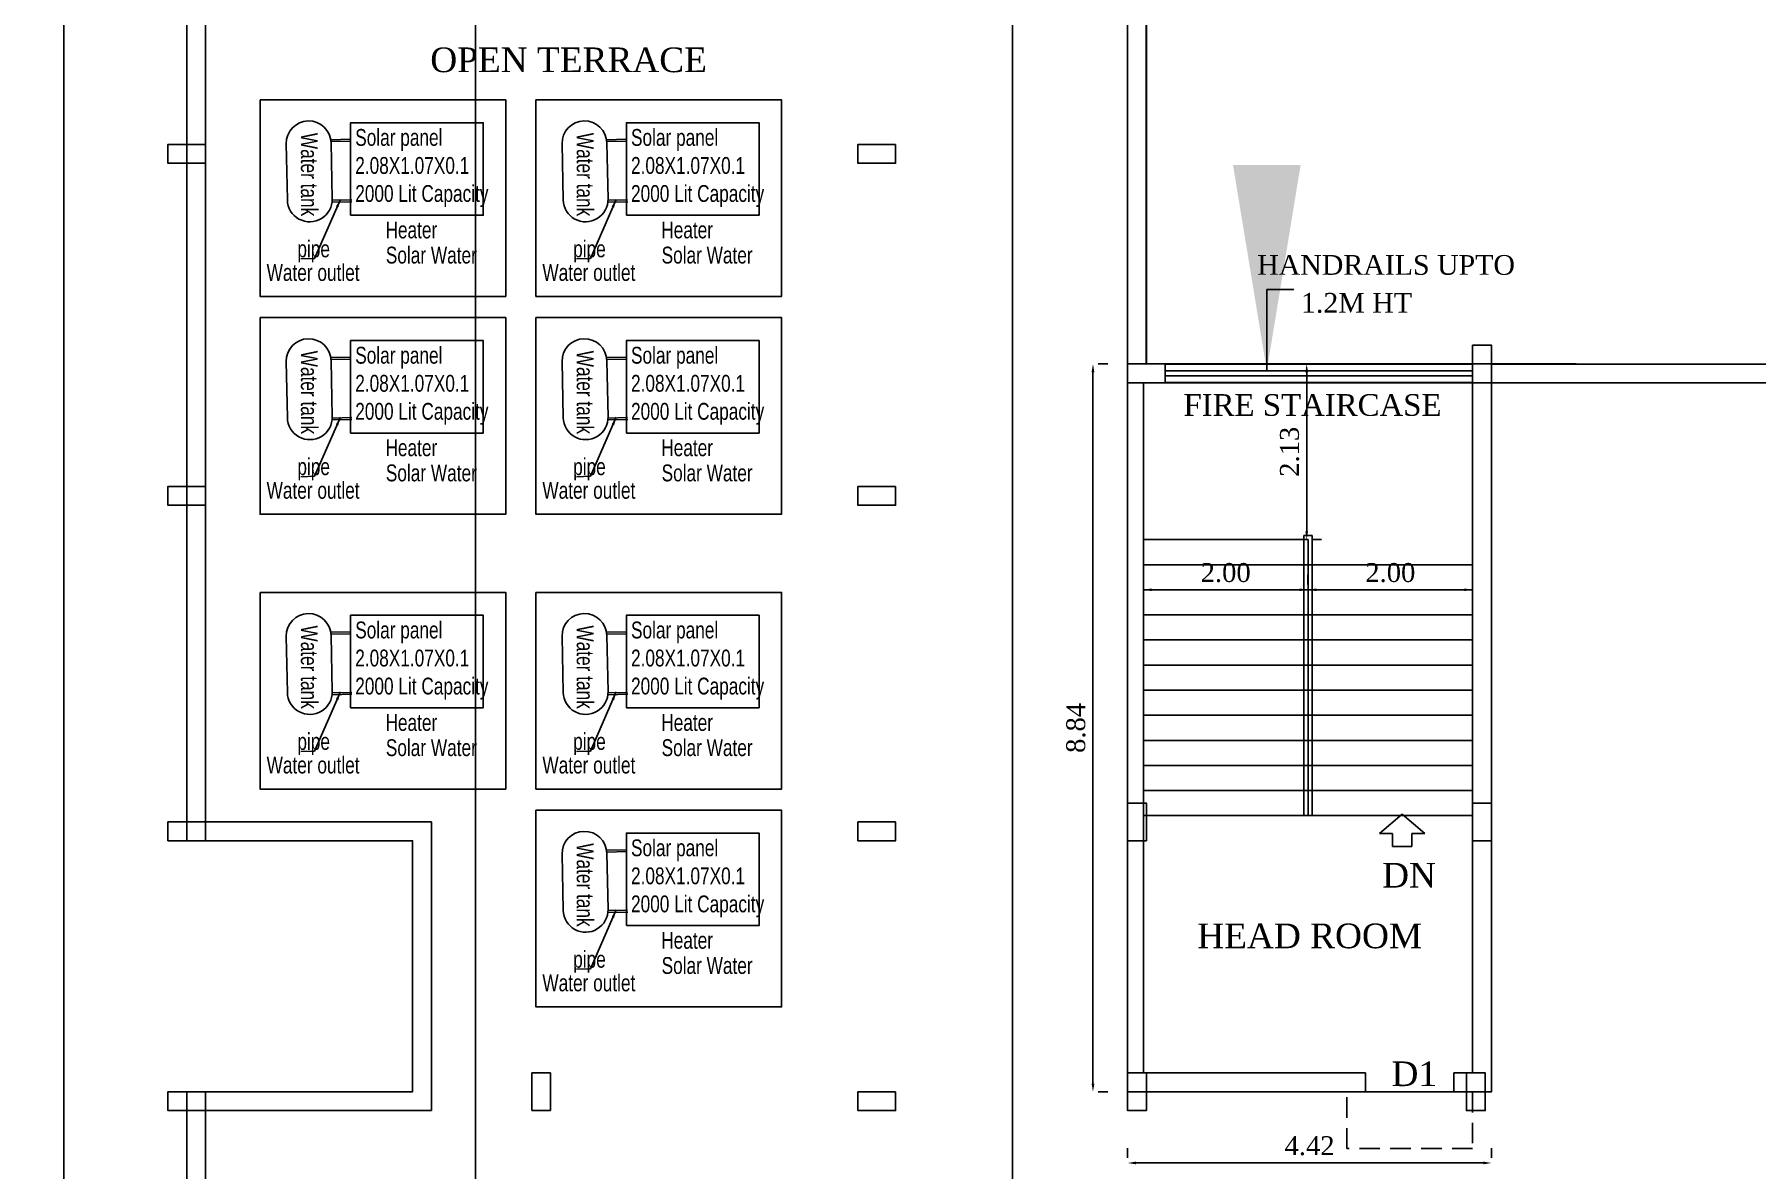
# Model space of a CAD drawing. Header units: metres. Extents: x 3616 to 3987, y 1122 to 1251.
# Drawn here: x 3946.19 to 3967.11, y 1163.67 to 1177.46 of the extents above; entities that cross this region are included whole.
import ezdxf

# ---------------------------------------------------------------- set-up
doc = ezdxf.new("R2010")
doc.units = ezdxf.units.M
doc.linetypes.add('DASHED2', pattern=[0.375, 0.25, -0.125])
for name, color, linetype in [('BLK_1_FLR_3_ROOF_AREA', 54, 'Continuous'), ('BLK_1_STAIR_HEADROOM', 55, 'Continuous'), ('SOLAR_PANEL', 3, 'Continuous')]:
    doc.layers.add(name, color=color, linetype=linetype)
for name, color, linetype, lineweight in [('Outer', 7, 'Continuous', 30), ('text', 7, 'Continuous', 5), ('wall 1', 23, 'Continuous', 18)]:
    doc.layers.add(name, color=color, linetype=linetype, lineweight=lineweight)
doc.styles.add('ANAND', font='times.ttf')
doc.styles.add('FOOTING', font='swisscl.ttf')
doc.styles.get("Standard").update_dxf_attribs({"font": 'arial.ttf'})
doc.dimstyles.new('ISO-25', dxfattribs={"dimtxt": 2.5, "dimasz": 2.5, "dimexe": 1.25, "dimexo": 0.625, "dimtad": 1, "dimtxsty": 'Standard', "dimcen": 2.5, "dimadec": 0, "dimazin": 0, "dimtfac": 1, "dimtmove": 0, "dimatfit": 3, "dimfxl": 0, "dimarcsym": 0})
doc.dimstyles.new('V1', dxfattribs={"dimtxt": 0.23, "dimasz": 0.1, "dimexe": 0.18, "dimexo": 0.0625, "dimgap": 0.09, "dimtad": 1, "dimzin": 0, "dimdsep": 46, "dimtxsty": 'ANAND', "dimcen": 0.09, "dimadec": 0, "dimazin": 0, "dimtfac": 1, "dimtix": 1, "dimtofl": 0, "dimtmove": 2, "dimatfit": 0, "dimfxl": 0, "dimtolj": 1, "dimtzin": 0, "dimarcsym": 0})

# ---------------------------------------------------------------- blocks, each defined once
blk = doc.blocks.new('*D301')
at = {"color": 0, "lineweight": -2}
for p, q in [((3946.417, 1203.404), (3946.728, 1203.404)), ((3946.548, 1156.945), (3946.548, 1203.304)), ((3946.417, 1156.845), (3946.728, 1156.845))]:
    blk.add_line(p, q, dxfattribs=at)
at = {"color": 0}
for points in [[(3946.531, 1203.304), (3946.564, 1203.304), (3946.548, 1203.404)], [(3946.531, 1156.945), (3946.564, 1156.945), (3946.548, 1156.845)]]:
    blk.add_solid(points, dxfattribs=at)
at = {"layer": 'Defpoints', "color": 0}
for p in [(3946.355, 1203.404), (3946.548, 1203.404), (3946.355, 1156.845)]:
    blk.add_point(p, dxfattribs=at)
at = {"color": 0, "insert": (3946.34, 1180.124), "char_height": 0.23, "attachment_point": 5, "rotation": 90, "style": 'ANAND'}
blk.add_mtext('\\A1;46.56', dxfattribs=at)
blk = doc.blocks.new('*D416')
at = {"color": 0, "lineweight": -2}
for p, q in [((3959.111, 1173.458), (3959.229, 1173.458)), ((3959.049, 1173.358), (3959.049, 1164.716)), ((3959.111, 1164.616), (3959.229, 1164.616))]:
    blk.add_line(p, q, dxfattribs=at)
at = {"color": 0}
for points in [[(3959.032, 1173.358), (3959.066, 1173.358), (3959.049, 1173.458)], [(3959.032, 1164.716), (3959.066, 1164.716), (3959.049, 1164.616)]]:
    blk.add_solid(points, dxfattribs=at)
at = {"layer": 'Defpoints', "color": 0}
for p in [(3959.049, 1173.458), (3959.049, 1164.616), (3959.049, 1164.616)]:
    blk.add_point(p, dxfattribs=at)
at = {"color": 0, "insert": (3958.842, 1169.037), "char_height": 0.23, "attachment_point": 5, "rotation": 90, "style": 'ANAND'}
blk.add_mtext('\\A1;8.84', dxfattribs=at)
blk = doc.blocks.new('*D417')
at = {"color": 0, "lineweight": -2}
for p, q in [((3959.47, 1163.815), (3959.47, 1163.932)), ((3963.89, 1163.815), (3963.89, 1163.932)), ((3959.57, 1163.752), (3963.79, 1163.752))]:
    blk.add_line(p, q, dxfattribs=at)
at = {"color": 0}
for points in [[(3959.57, 1163.769), (3959.57, 1163.736), (3959.47, 1163.752)], [(3963.79, 1163.769), (3963.79, 1163.736), (3963.89, 1163.752)]]:
    blk.add_solid(points, dxfattribs=at)
at = {"layer": 'Defpoints', "color": 0}
for p in [(3959.47, 1163.752), (3963.89, 1163.752), (3963.89, 1163.752)]:
    blk.add_point(p, dxfattribs=at)
at = {"color": 0, "insert": (3961.68, 1163.96), "char_height": 0.23, "attachment_point": 5, "style": 'ANAND'}
blk.add_mtext('\\A1;4.42', dxfattribs=at)
blk = doc.blocks.new('ARROW')
for p, q in [((-10.5, 6), (0, 15)), ((0, 15), (10.5, 6)), ((-4.5, 6), (-10.5, 6)), ((-4.5, 0), (-4.5, 6)), ((-4.5, 0), (4.5, 0)), ((4.5, 6), (10.5, 6)), ((4.5, 6), (4.5, 0)), ((4.5, 0), (4.5, 6))]:
    blk.add_line(p, q)
blk = doc.blocks.new('*D418')
at = {"layer": 'Defpoints', "color": 0}
for p in [(3959.661, 1170.715), (3959.661, 1170.715), (3961.661, 1170.715)]:
    blk.add_point(p, dxfattribs=at)
at = {"layer": 'wall 1', "color": 0, "lineweight": -2}
for p, q in [((3959.661, 1170.777), (3959.661, 1170.895)), ((3961.661, 1170.777), (3961.661, 1170.895)), ((3961.561, 1170.715), (3959.761, 1170.715))]:
    blk.add_line(p, q, dxfattribs=at)
at = {"layer": 'wall 1', "color": 0}
for points in [[(3959.761, 1170.731), (3959.761, 1170.698), (3959.661, 1170.715)], [(3961.561, 1170.731), (3961.561, 1170.698), (3961.661, 1170.715)]]:
    blk.add_solid(points, dxfattribs=at)
at = {"layer": 'wall 1', "color": 0, "lineweight": -2, "insert": (3960.661, 1170.922), "char_height": 0.23, "attachment_point": 5, "style": 'ANAND'}
blk.add_mtext('\\A1;2.00', dxfattribs=at)
blk = doc.blocks.new('*D419')
at = {"layer": 'Defpoints', "color": 0}
for p in [(3961.661, 1170.715), (3963.661, 1170.715), (3963.661, 1170.715)]:
    blk.add_point(p, dxfattribs=at)
at = {"layer": 'wall 1', "color": 0, "lineweight": -2}
for p, q in [((3961.661, 1170.777), (3961.661, 1170.895)), ((3963.661, 1170.777), (3963.661, 1170.895)), ((3961.761, 1170.715), (3963.561, 1170.715))]:
    blk.add_line(p, q, dxfattribs=at)
at = {"layer": 'wall 1', "color": 0}
for points in [[(3961.761, 1170.731), (3961.761, 1170.698), (3961.661, 1170.715)], [(3963.561, 1170.731), (3963.561, 1170.698), (3963.661, 1170.715)]]:
    blk.add_solid(points, dxfattribs=at)
at = {"layer": 'wall 1', "color": 0, "lineweight": -2, "insert": (3962.661, 1170.922), "char_height": 0.23, "attachment_point": 5, "style": 'ANAND'}
blk.add_mtext('\\A1;2.00', dxfattribs=at)
blk = doc.blocks.new('*D415')
at = {"layer": 'Defpoints', "color": 0}
for p in [(3961.493, 1173.458), (3961.645, 1173.458), (3961.645, 1171.324)]:
    blk.add_point(p, dxfattribs=at)
at = {"layer": 'wall 1', "color": 0, "lineweight": -2}
for p, q in [((3961.555, 1173.458), (3961.825, 1173.458)), ((3961.645, 1171.424), (3961.645, 1173.358)), ((3961.707, 1171.324), (3961.825, 1171.324))]:
    blk.add_line(p, q, dxfattribs=at)
at = {"layer": 'wall 1', "color": 0}
for points in [[(3961.629, 1173.358), (3961.662, 1173.358), (3961.645, 1173.458)], [(3961.629, 1171.424), (3961.662, 1171.424), (3961.645, 1171.324)]]:
    blk.add_solid(points, dxfattribs=at)
at = {"layer": 'wall 1', "color": 0, "lineweight": -2, "insert": (3961.438, 1172.391), "char_height": 0.23, "attachment_point": 5, "rotation": 90, "style": 'ANAND'}
blk.add_mtext('\\A1;2.13', dxfattribs=at)

msp = doc.modelspace()

# ---------------------------------------------------------------- linework, layer by layer
at = {"lineweight": -2}
for p, q in [((3948.04018, 1184.12493, -0.0324), (3948.04018, 1175.89533, -0.0324)), ((3948.26878, 1181.57223, -0.0324), (3948.26878, 1176.12393, -0.0324)), ((3959.47018, 1179.89583, -0.0324), (3959.47018, 1173.45727, -0.0324)), ((3959.69878, 1179.89583, -0.0324), (3959.69878, 1173.45727, -0.0324)), ((3948.04018, 1175.89533, -0.0324), (3948.04018, 1171.97103, -0.0324)), ((3948.26878, 1175.89533, -0.0324), (3948.26878, 1167.89433, -0.0324)), ((3963.66118, 1173.68659, -0.0324), (3963.88978, 1173.68659, -0.0324)), ((3963.66118, 1173.22939, -0.0324), (3963.66118, 1173.68659, -0.0324)), ((3963.88978, 1173.68659, -0.0324), (3963.88978, 1173.22939, -0.0324)), ((3959.47018, 1173.45799, -0.0324), (3963.66118, 1173.45799, -0.0324)), ((3959.47018, 1173.22939, -0.0324), (3959.47018, 1173.45799, -0.0324)), ((3959.47018, 1173.45799, -0.0324), (3959.77498, 1173.45799, -0.0324)), ((3967.92838, 1173.45727, -0.0324), (3963.88978, 1173.45727, -0.0324)), ((3959.47018, 1173.22939, -0.0324), (3963.88978, 1173.22939, -0.0324)), ((3959.77498, 1173.22939, -0.0324), (3959.47018, 1173.22939, -0.0324)), ((3963.88978, 1173.22939, -0.0324), (3963.66118, 1173.22939, -0.0324)), ((3963.88978, 1173.22867, -0.0324), (3967.92838, 1173.22867, -0.0324)), ((3948.04018, 1171.74243, -0.0324), (3948.04018, 1167.89433, -0.0324)), ((3951.01124, 1167.89433, -0.0324), (3948.26878, 1167.89433, -0.0324)), ((3951.01124, 1167.89433, -0.0324), (3951.01124, 1164.38913, -0.0324)), ((3950.78264, 1167.66573, -0.0324), (3948.26878, 1167.66573, -0.0324)), ((3950.78264, 1167.66573, -0.0324), (3950.78264, 1164.61773, -0.0324)), ((3952.23044, 1164.84633, -0.0324), (3952.45904, 1164.84633, -0.0324)), ((3952.23044, 1164.38913, -0.0324), (3952.23044, 1164.84633, -0.0324)), ((3952.45904, 1164.84633, -0.0324), (3952.45904, 1164.38913, -0.0324)), ((3948.26878, 1164.61773, -0.0324), (3948.26878, 1156.84533, -0.0324)), ((3950.78264, 1164.61773, -0.0324), (3948.26878, 1164.61773, -0.0324)), ((3956.19358, 1164.61773, -0.0324), (3956.42218, 1164.61773, -0.0324)), ((3948.04018, 1164.38913, -0.0324), (3948.04018, 1156.84533, -0.0324)), ((3951.01124, 1164.38913, -0.0324), (3948.26878, 1164.38913, -0.0324)), ((3952.45904, 1164.38913, -0.0324), (3952.23044, 1164.38913, -0.0324)), ((3956.19358, 1164.38913, -0.0324), (3956.42218, 1164.38913, -0.0324))]:
    msp.add_line(p, q, dxfattribs=at)
at = {"lineweight": 25}
for p, q in [((3950.03039, 1176.18655, -0.0324), (3949.78939, 1176.18153, -0.0324)), ((3953.38068, 1176.18655, -0.0324), (3953.13968, 1176.18153, -0.0324)), ((3949.24819, 1176.13202, -0.0324), (3949.26236, 1175.45115, -0.0324)), ((3950.03086, 1176.16385, -0.0324), (3949.79211, 1176.15888, -0.0324)), ((3949.79288, 1176.14335, -0.0324), (3949.80705, 1175.46249, -0.0324)), ((3952.59849, 1176.13202, -0.0324), (3952.61265, 1175.45115, -0.0324)), ((3953.38116, 1176.16385, -0.0324), (3953.14241, 1176.15888, -0.0324)), ((3953.14318, 1176.14335, -0.0324), (3953.15734, 1175.46249, -0.0324)), ((3950.04615, 1175.42921, -0.0324), (3949.80515, 1175.42419, -0.0324)), ((3950.04567, 1175.4519, -0.0324), (3949.80693, 1175.44693, -0.0324)), ((3953.39644, 1175.42921, -0.0324), (3953.15544, 1175.42419, -0.0324)), ((3953.39597, 1175.4519, -0.0324), (3953.15722, 1175.44693, -0.0324)), ((3949.24819, 1173.48603, -0.0324), (3949.26236, 1172.80517, -0.0324)), ((3950.03039, 1173.54057, -0.0324), (3949.78939, 1173.53555, -0.0324)), ((3950.03086, 1173.51787, -0.0324), (3949.79211, 1173.5129, -0.0324)), ((3949.79288, 1173.49737, -0.0324), (3949.80705, 1172.81651, -0.0324)), ((3952.59849, 1173.48603, -0.0324), (3952.61265, 1172.80517, -0.0324)), ((3953.38068, 1173.54057, -0.0324), (3953.13968, 1173.53555, -0.0324)), ((3953.38116, 1173.51787, -0.0324), (3953.14241, 1173.5129, -0.0324)), ((3953.14318, 1173.49737, -0.0324), (3953.15734, 1172.81651, -0.0324)), ((3950.04615, 1172.78322, -0.0324), (3949.80515, 1172.77821, -0.0324)), ((3950.04567, 1172.80592, -0.0324), (3949.80693, 1172.80095, -0.0324)), ((3953.39644, 1172.78322, -0.0324), (3953.15544, 1172.77821, -0.0324)), ((3953.39597, 1172.80592, -0.0324), (3953.15722, 1172.80095, -0.0324)), ((3949.24819, 1170.14859, -0.0324), (3949.26236, 1169.46773, -0.0324)), ((3950.03039, 1170.20312, -0.0324), (3949.78939, 1170.19811, -0.0324)), ((3950.03086, 1170.18042, -0.0324), (3949.79211, 1170.17546, -0.0324)), ((3949.79288, 1170.15992, -0.0324), (3949.80705, 1169.47906, -0.0324)), ((3952.59849, 1170.14859, -0.0324), (3952.61265, 1169.46773, -0.0324)), ((3953.38068, 1170.20312, -0.0324), (3953.13968, 1170.19811, -0.0324)), ((3953.38116, 1170.18042, -0.0324), (3953.14241, 1170.17546, -0.0324)), ((3953.14318, 1170.15992, -0.0324), (3953.15734, 1169.47906, -0.0324)), ((3950.04615, 1169.44578, -0.0324), (3949.80515, 1169.44076, -0.0324)), ((3950.04567, 1169.46847, -0.0324), (3949.80693, 1169.46351, -0.0324)), ((3953.39644, 1169.44578, -0.0324), (3953.15544, 1169.44076, -0.0324)), ((3953.39597, 1169.46847, -0.0324), (3953.15722, 1169.46351, -0.0324)), ((3952.59849, 1167.50261, -0.0324), (3952.61265, 1166.82175, -0.0324)), ((3953.38068, 1167.55714, -0.0324), (3953.13968, 1167.55212, -0.0324)), ((3953.38116, 1167.53444, -0.0324), (3953.14241, 1167.52948, -0.0324)), ((3953.14318, 1167.51394, -0.0324), (3953.15734, 1166.83308, -0.0324)), ((3953.39644, 1166.7998, -0.0324), (3953.15544, 1166.79478, -0.0324)), ((3953.39597, 1166.82249, -0.0324), (3953.15722, 1166.81753, -0.0324))]:
    msp.add_line(p, q, dxfattribs=at)
at = {"color": 5}
for p, q in [((3959.92738, 1173.37642, -0.0324), (3963.66118, 1173.37642, -0.0324)), ((3959.92738, 1173.31336, -0.0324), (3963.66118, 1173.31336, -0.0324))]:
    msp.add_line(p, q, dxfattribs=at)
at = {"lineweight": -2, "ltscale": 5}
msp.add_line((3959.66118, 1173.23261, -0.0324), (3959.66118, 1164.84705, -0.0324), dxfattribs=at)
at = {"color": 7, "lineweight": -2}
for p, q in [((3959.69878, 1167.66679, -0.0324), (3959.47018, 1167.66679, -0.0324)), ((3963.88978, 1167.66679, -0.0324), (3963.66118, 1167.66679, -0.0324))]:
    msp.add_line(p, q, dxfattribs=at)
at = {"linetype": 'DASHED2'}
msp.add_line((3963.66048, 1163.92616, -0.0324), (3962.13118, 1163.92616, -0.0324), dxfattribs=at)
at = {"color": 1, "linetype": 'DASHED2'}
msp.add_line((3963.66048, 1163.92616, -0.0324), (3962.13118, 1163.92616, -0.0324), dxfattribs=at)
at = {"elevation": -0.0324}
for points in [[(3948.93131, 1176.66629), (3951.91586, 1176.66629), (3951.91586, 1174.27792), (3948.93131, 1174.27792)], [(3948.93131, 1176.66629), (3951.91586, 1176.66629), (3951.91586, 1174.27792), (3948.93131, 1174.27792)], [(3952.28161, 1176.66629), (3955.26616, 1176.66629), (3955.26616, 1174.27792), (3952.28161, 1174.27792)], [(3952.28161, 1176.66629), (3955.26616, 1176.66629), (3955.26616, 1174.27792), (3952.28161, 1174.27792)], [(3948.93131, 1174.02031), (3951.91586, 1174.02031), (3951.91586, 1171.63193), (3948.93131, 1171.63193)], [(3948.93131, 1174.02031), (3951.91586, 1174.02031), (3951.91586, 1171.63193), (3948.93131, 1171.63193)], [(3952.28161, 1174.02031), (3955.26616, 1174.02031), (3955.26616, 1171.63193), (3952.28161, 1171.63193)], [(3952.28161, 1174.02031), (3955.26616, 1174.02031), (3955.26616, 1171.63193), (3952.28161, 1171.63193)], [(3948.93131, 1170.68286), (3951.91586, 1170.68286), (3951.91586, 1168.29449), (3948.93131, 1168.29449)], [(3948.93131, 1170.68286), (3951.91586, 1170.68286), (3951.91586, 1168.29449), (3948.93131, 1168.29449)], [(3952.28161, 1170.68286), (3955.26616, 1170.68286), (3955.26616, 1168.29449), (3952.28161, 1168.29449)], [(3952.28161, 1170.68286), (3955.26616, 1170.68286), (3955.26616, 1168.29449), (3952.28161, 1168.29449)], [(3952.28161, 1168.03688), (3955.26616, 1168.03688), (3955.26616, 1165.64851), (3952.28161, 1165.64851)], [(3952.28161, 1168.03688), (3955.26616, 1168.03688), (3955.26616, 1165.64851), (3952.28161, 1165.64851)]]:
    msp.add_lwpolyline(points, close=True, dxfattribs=at)
at = {"lineweight": 25, "elevation": -0.0324}
for points in [[(3950.03086, 1175.26498), (3951.64226, 1175.26498), (3951.64226, 1176.38835), (3950.03086, 1176.38835)], [(3953.38116, 1175.26498), (3954.99256, 1175.26498), (3954.99256, 1176.38835), (3953.38116, 1176.38835)], [(3950.03086, 1172.61899), (3951.64226, 1172.61899), (3951.64226, 1173.74237), (3950.03086, 1173.74237)], [(3953.38116, 1172.61899), (3954.99256, 1172.61899), (3954.99256, 1173.74237), (3953.38116, 1173.74237)], [(3950.03086, 1169.28155), (3951.64226, 1169.28155), (3951.64226, 1170.40493), (3950.03086, 1170.40493)], [(3953.38116, 1169.28155), (3954.99256, 1169.28155), (3954.99256, 1170.40493), (3953.38116, 1170.40493)], [(3953.38116, 1166.63557), (3954.99256, 1166.63557), (3954.99256, 1167.75895), (3953.38116, 1167.75895)]]:
    msp.add_lwpolyline(points, close=True, dxfattribs=at)
at = {"lineweight": -2, "elevation": -0.0324}
for points in [[(3948.26878, 1176.12393), (3948.26878, 1175.89533), (3947.81158, 1175.89533), (3947.81158, 1176.12393)], [(3956.65078, 1176.12393), (3956.65078, 1175.89533), (3956.19358, 1175.89533), (3956.19358, 1176.12393)], [(3963.66118, 1173.68659), (3963.88978, 1173.68659), (3963.88978, 1173.22939), (3963.66118, 1173.22939)], [(3959.92738, 1173.45799), (3959.92738, 1173.22939), (3959.47018, 1173.22939), (3959.47018, 1173.45799)], [(3948.26878, 1171.97103), (3948.26878, 1171.74243), (3947.81158, 1171.74243), (3947.81158, 1171.97103)], [(3956.65078, 1171.97103), (3956.65078, 1171.74243), (3956.19358, 1171.74243), (3956.19358, 1171.97103)], [(3948.26878, 1167.89433), (3948.26878, 1167.66573), (3947.81158, 1167.66573), (3947.81158, 1167.89433)], [(3956.65078, 1167.89433), (3956.65078, 1167.66573), (3956.19358, 1167.66573), (3956.19358, 1167.89433)], [(3959.47018, 1164.84705), (3959.69878, 1164.84705), (3959.69878, 1164.38985), (3959.47018, 1164.38985)], [(3959.47018, 1164.84633), (3959.69878, 1164.84633), (3959.69878, 1164.38913), (3959.47018, 1164.38913)], [(3963.58498, 1164.84705), (3963.81358, 1164.84705), (3963.81358, 1164.38985), (3963.58498, 1164.38985)], [(3963.58498, 1164.84633), (3963.81358, 1164.84633), (3963.81358, 1164.38913), (3963.58498, 1164.38913)], [(3948.26878, 1164.61773), (3948.26878, 1164.38913), (3947.81158, 1164.38913), (3947.81158, 1164.61773)], [(3956.65078, 1164.61773), (3956.65078, 1164.38913), (3956.19358, 1164.38913), (3956.19358, 1164.61773)]]:
    msp.add_lwpolyline(points, close=True, dxfattribs=at)
at = {"color": 5, "elevation": -0.0324}
msp.add_lwpolyline([(3963.66118, 1173.45721), (3959.92738, 1173.45721), (3959.92738, 1173.23256), (3963.66118, 1173.23256)], close=True, dxfattribs=at)
at = {"lineweight": -2, "elevation": -0.0324}
msp.add_lwpolyline([(3964.91848, 1173.45799), (3963.88978, 1173.45799), (3963.88978, 1173.22939), (3964.91848, 1173.22939)], dxfattribs=at)
at = {"color": 1, "linetype": 'DASHED2', "elevation": -0.0324}
for points in [[(3962.13118, 1163.92616), (3962.13118, 1164.6159)], [(3963.66048, 1164.6159), (3963.66048, 1163.92616)]]:
    msp.add_lwpolyline(points, dxfattribs=at)
for centre, start, end in [((3949.52054, 1176.13768, -0.0324), 1.191947, 181.191947), ((3949.52054, 1176.13768, -0.0324), 1.191947, 181.191947), ((3949.52054, 1176.13768, -0.0324), 1.191947, 181.191947), ((3952.87083, 1176.13768, -0.0324), 1.191947, 181.191947), ((3952.87083, 1176.13768, -0.0324), 1.191947, 181.191947), ((3952.87083, 1176.13768, -0.0324), 1.191947, 181.191947), ((3949.5347, 1175.45682, -0.0324), 181.191947, 1.191947), ((3952.885, 1175.45682, -0.0324), 181.191947, 1.191947), ((3949.52054, 1173.4917, -0.0324), 1.191947, 181.191947), ((3949.52054, 1173.4917, -0.0324), 1.191947, 181.191947), ((3949.52054, 1173.4917, -0.0324), 1.191947, 181.191947), ((3952.87083, 1173.4917, -0.0324), 1.191947, 181.191947), ((3952.87083, 1173.4917, -0.0324), 1.191947, 181.191947), ((3952.87083, 1173.4917, -0.0324), 1.191947, 181.191947), ((3949.5347, 1172.81084, -0.0324), 181.191947, 1.191947), ((3952.885, 1172.81084, -0.0324), 181.191947, 1.191947), ((3949.52054, 1170.15426, -0.0324), 1.191947, 181.191947), ((3949.52054, 1170.15426, -0.0324), 1.191947, 181.191947), ((3949.52054, 1170.15426, -0.0324), 1.191947, 181.191947), ((3952.87083, 1170.15426, -0.0324), 1.191947, 181.191947), ((3952.87083, 1170.15426, -0.0324), 1.191947, 181.191947), ((3952.87083, 1170.15426, -0.0324), 1.191947, 181.191947), ((3949.5347, 1169.47339, -0.0324), 181.191947, 1.191947), ((3952.885, 1169.47339, -0.0324), 181.191947, 1.191947), ((3952.87083, 1167.50827, -0.0324), 1.191947, 181.191947), ((3952.87083, 1167.50827, -0.0324), 1.191947, 181.191947), ((3952.87083, 1167.50827, -0.0324), 1.191947, 181.191947), ((3952.885, 1166.82741, -0.0324), 181.191947, 1.191947)]:
    msp.add_arc(centre, 0.2724, start, end)
at = {"layer": 'BLK_1_FLR_3_ROOF_AREA', "elevation": -0.0324}
msp.add_lwpolyline([(3948.04018, 1203.40353), (3976.15798, 1203.40353), (3976.15798, 1192.35453), (3963.88978, 1192.35453), (3963.88978, 1184.12493), (3959.69878, 1184.12493), (3959.6965, 1173.45722), (3967.69978, 1173.45893), (3967.69978, 1176.12558), (3984.38758, 1176.12233), (3984.38758, 1156.84533), (3959.47018, 1156.84533), (3959.47018, 1158.17883), (3956.42218, 1158.17883), (3956.42218, 1156.84533), (3948.04018, 1156.84533), (3948.04018, 1164.61773), (3950.78338, 1164.61773), (3950.78338, 1167.66573), (3948.04018, 1167.66573)], close=True, dxfattribs=at)
at = {"layer": 'BLK_1_STAIR_HEADROOM', "color": 1, "elevation": -0.0324}
msp.add_lwpolyline([(3959.47018, 1173.45799), (3963.88978, 1173.45799), (3963.88978, 1164.6159), (3959.47018, 1164.6159)], close=True, dxfattribs=at)
at = {"layer": 'Outer', "lineweight": -2}
for p, q in [((3963.88978, 1173.22939, -0.0324), (3963.66118, 1173.22939, -0.0324)), ((3963.66118, 1173.22939, -0.0324), (3963.66118, 1164.84705, -0.0324)), ((3963.88978, 1164.6159, -0.0324), (3963.88978, 1173.22939, -0.0324)), ((3963.66118, 1168.12399, -0.0324), (3963.88978, 1168.12399, -0.0324)), ((3959.66118, 1164.84705, -0.0324), (3962.36118, 1164.84705, -0.0324)), ((3962.36118, 1164.84705, -0.0324), (3962.36118, 1164.6159, -0.0324)), ((3963.43118, 1164.84705, -0.0324), (3963.43118, 1164.6159, -0.0324)), ((3963.43118, 1164.84705, -0.0324), (3963.66118, 1164.84705, -0.0324)), ((3963.88978, 1164.6159, -0.0324), (3959.47018, 1164.6159, -0.0324))]:
    msp.add_line(p, q, dxfattribs=at)
at = {"layer": 'Outer', "lineweight": -2, "elevation": -0.0324}
for points in [[(3963.66118, 1173.68659), (3963.88978, 1173.68659), (3963.88978, 1173.22939), (3963.66118, 1173.22939)], [(3959.92738, 1173.45799), (3959.92738, 1173.22939), (3959.47018, 1173.22939), (3959.47018, 1173.45799)], [(3959.69878, 1167.66679), (3959.47018, 1167.66679), (3959.47018, 1168.12399), (3959.69878, 1168.12399)], [(3963.88978, 1167.66679), (3963.66118, 1167.66679), (3963.66118, 1168.12399), (3963.88978, 1168.12399)]]:
    msp.add_lwpolyline(points, close=True, dxfattribs=at)
at = {"layer": 'SOLAR_PANEL', "color": 3, "elevation": -0.0324}
msp.add_lwpolyline([(3951.54671, 1194.66128), (3958.07073, 1194.66128), (3958.07073, 1158.57431), (3951.54671, 1158.57431)], close=True, dxfattribs=at)
at = {"layer": 'wall 1', "lineweight": -2}
for p, q in [((3959.47018, 1173.45799, -0.0324), (3963.66118, 1173.45799, -0.0324)), ((3963.66118, 1173.46036, -0.0324), (3963.66118, 1167.66679, -0.0324)), ((3963.88978, 1173.46036, -0.0324), (3963.88978, 1167.66679, -0.0324)), ((3959.47018, 1173.22939, -0.0324), (3963.88978, 1173.22939, -0.0324)), ((3961.61038, 1171.37519, -0.0324), (3961.71198, 1171.37519, -0.0324)), ((3961.61038, 1169.49559, -0.0324), (3961.61038, 1171.37519, -0.0324)), ((3961.71198, 1167.97159, -0.0324), (3961.71198, 1171.37519, -0.0324)), ((3959.66118, 1171.32439, -0.0324), (3961.66118, 1171.32439, -0.0324)), ((3961.66118, 1167.97159, -0.0324), (3961.66118, 1171.32439, -0.0324)), ((3961.66118, 1169.49559, -0.0324), (3961.66118, 1171.32439, -0.0324)), ((3959.66118, 1171.01959, -0.0324), (3961.66118, 1171.01959, -0.0324)), ((3961.66118, 1171.01959, -0.0324), (3963.66118, 1171.01959, -0.0324)), ((3959.66118, 1170.71479, -0.0324), (3961.66118, 1170.71479, -0.0324)), ((3961.66118, 1170.71479, -0.0324), (3963.66118, 1170.71479, -0.0324)), ((3959.66118, 1170.40999, -0.0324), (3961.66118, 1170.40999, -0.0324)), ((3961.66118, 1170.40999, -0.0324), (3963.66118, 1170.40999, -0.0324)), ((3959.66118, 1170.10519, -0.0324), (3961.66118, 1170.10519, -0.0324)), ((3961.66118, 1170.10519, -0.0324), (3963.66118, 1170.10519, -0.0324)), ((3959.66118, 1169.80039, -0.0324), (3961.66118, 1169.80039, -0.0324)), ((3961.66118, 1169.80039, -0.0324), (3963.66118, 1169.80039, -0.0324)), ((3959.66118, 1169.49559, -0.0324), (3961.66118, 1169.49559, -0.0324)), ((3961.61038, 1167.97159, -0.0324), (3961.61038, 1169.49559, -0.0324)), ((3961.66118, 1169.49559, -0.0324), (3963.66118, 1169.49559, -0.0324)), ((3961.66118, 1167.97159, -0.0324), (3961.66118, 1169.49559, -0.0324)), ((3959.66118, 1169.19079, -0.0324), (3961.66118, 1169.19079, -0.0324)), ((3961.66118, 1169.19079, -0.0324), (3963.66118, 1169.19079, -0.0324)), ((3959.66118, 1168.88599, -0.0324), (3961.66118, 1168.88599, -0.0324)), ((3961.66118, 1168.88599, -0.0324), (3963.66118, 1168.88599, -0.0324)), ((3959.66118, 1168.58119, -0.0324), (3961.66118, 1168.58119, -0.0324)), ((3961.66118, 1168.58119, -0.0324), (3963.66118, 1168.58119, -0.0324)), ((3959.66118, 1168.27639, -0.0324), (3961.66118, 1168.27639, -0.0324)), ((3961.66118, 1168.27639, -0.0324), (3963.66118, 1168.27639, -0.0324)), ((3959.66118, 1167.97159, -0.0324), (3961.66118, 1167.97159, -0.0324)), ((3961.66118, 1167.97159, -0.0324), (3963.66118, 1167.97159, -0.0324)), ((3963.66118, 1167.66679, -0.0324), (3963.88978, 1167.66679, -0.0324))]:
    msp.add_line(p, q, dxfattribs=at)
at = {"layer": 'wall 1', "lineweight": -2, "ltscale": 5}
msp.add_line((3959.47018, 1173.23261, -0.0324), (3959.47018, 1164.6159, -0.0324), dxfattribs=at)

# ---------------------------------------------------------------- block references
at = {"xscale": 0.02619375, "yscale": 0.02619375, "zscale": 0.02619375}
msp.add_blockref('ARROW', (3962.8048, 1167.59555, -0.0324), dxfattribs=at)

# ---------------------------------------------------------------- texts
for s, height, style, p in [('OPEN TERRACE', 0.3, 'ANAND', (3950.99822, 1177.00252, -0.0324)), ('  Heater', 0.204303, 'FOOTING', (3950.33773, 1174.98399, -0.0324)), ('  Heater', 0.204303, 'FOOTING', (3953.68803, 1174.98399, -0.0324)), ('pipe', 0.204303, 'FOOTING', (3949.38374, 1174.75387, -0.0324)), ('pipe', 0.204303, 'FOOTING', (3952.73404, 1174.75387, -0.0324)), ('Solar Water', 0.204303, 'FOOTING', (3950.45834, 1174.67821, -0.0324)), ('Solar Water', 0.204303, 'FOOTING', (3953.80863, 1174.67821, -0.0324)), ('Water outlet', 0.204303, 'FOOTING', (3949.01005, 1174.46696, -0.0324)), ('Water outlet', 0.204303, 'FOOTING', (3952.36035, 1174.46696, -0.0324)), ('  Heater', 0.204303, 'FOOTING', (3950.33773, 1172.33801, -0.0324)), ('  Heater', 0.204303, 'FOOTING', (3953.68803, 1172.33801, -0.0324)), ('pipe', 0.204303, 'FOOTING', (3949.38374, 1172.10789, -0.0324)), ('Solar Water', 0.204303, 'FOOTING', (3950.45834, 1172.03223, -0.0324)), ('pipe', 0.204303, 'FOOTING', (3952.73404, 1172.10789, -0.0324)), ('Solar Water', 0.204303, 'FOOTING', (3953.80863, 1172.03223, -0.0324)), ('Water outlet', 0.204303, 'FOOTING', (3949.01005, 1171.82098, -0.0324)), ('Water outlet', 0.204303, 'FOOTING', (3952.36035, 1171.82098, -0.0324)), ('  Heater', 0.204303, 'FOOTING', (3950.33773, 1169.00056, -0.0324)), ('  Heater', 0.204303, 'FOOTING', (3953.68803, 1169.00056, -0.0324)), ('pipe', 0.204303, 'FOOTING', (3949.38374, 1168.77044, -0.0324)), ('Solar Water', 0.204303, 'FOOTING', (3950.45834, 1168.69479, -0.0324)), ('pipe', 0.204303, 'FOOTING', (3952.73404, 1168.77044, -0.0324)), ('Solar Water', 0.204303, 'FOOTING', (3953.80863, 1168.69479, -0.0324)), ('Water outlet', 0.204303, 'FOOTING', (3949.01005, 1168.48354, -0.0324)), ('Water outlet', 0.204303, 'FOOTING', (3952.36035, 1168.48354, -0.0324)), ('DN', 0.3, 'ANAND', (3962.56148, 1167.0979, -0.0324)), ('  Heater', 0.204303, 'FOOTING', (3953.68803, 1166.35458, -0.0324)), ('pipe', 0.204303, 'FOOTING', (3952.73404, 1166.12446, -0.0324)), ('Solar Water', 0.204303, 'FOOTING', (3953.80863, 1166.0488, -0.0324)), ('Water outlet', 0.204303, 'FOOTING', (3952.36035, 1165.83756, -0.0324))]:
    msp.add_text(s, height=height, dxfattribs=dict(style=style)).set_placement(p)
at = {"style": 'FOOTING'}
for p in [(3949.42713, 1176.26527, -0.0324), (3952.77742, 1176.26527, -0.0324), (3949.42713, 1173.61929, -0.0324), (3952.77742, 1173.61929, -0.0324), (3949.42713, 1170.28185, -0.0324), (3952.77742, 1170.28185, -0.0324), (3952.77742, 1167.63587, -0.0324)]:
    msp.add_text('Water tank', height=0.204303, rotation=270, dxfattribs=at).set_placement(p)
at = {"char_height": 0.204303, "attachment_point": 7, "style": 'FOOTING'}
for insert in [(3950.08657, 1175.36488, -0.0324), (3953.43687, 1175.36488, -0.0324), (3950.08657, 1172.7189, -0.0324), (3953.43687, 1172.7189, -0.0324), (3950.08657, 1169.38145, -0.0324), (3953.43687, 1169.38145, -0.0324), (3953.43687, 1166.73547, -0.0324)]:
    msp.add_mtext('Solar panel\\P2.08X1.07X0.1\\P2000 Lit Capacity', dxfattribs=dict(at, insert=insert))
at = {"layer": 'text', "style": 'ANAND'}
for s, height, p in [('HANDRAILS UPTO ', 0.24, (3961.04386, 1174.54091, -0.0324)), ('1.2M HT', 0.24, (3961.57603, 1174.08091, -0.0324)), ('HEAD ROOM', 0.3, (3960.31574, 1166.36071, -0.0324)), ('D1', 0.3, (3962.67533, 1164.68554, -0.0324))]:
    msp.add_text(s, height=height, dxfattribs=at).set_placement(p)
at = {"layer": 'text', "insert": (3959.21219, 1173.09169, -0.0324), "char_height": 0.264, "width": 4.8793978, "attachment_point": 1, "style": 'ANAND'}
msp.add_mtext('{\\W9.388008; }FIRE STAIRCASE', dxfattribs=at)

# ---------------------------------------------------------------- dimensions: what is measured, and where the dimension line sits
dim = msp.add_linear_dim(base=(3946.54776, 1203.40353, -0.0324), p1=(3946.35482, 1156.84533, -0.0324), p2=(3946.35482, 1203.40353, -0.0324), angle=90, dimstyle='V1')
dim.commit()
dim.dimension.update_dxf_attribs({"geometry": '*D301', "text_midpoint": (3946.34044, 1180.12443, -0.0324)})
at = {"color": 1}
dim = msp.add_linear_dim(base=(3959.04894, 1164.6159, -0.0324), p1=(3959.04894, 1173.45799, -0.0324), p2=(3959.04894, 1164.6159, -0.0324), angle=90, dimstyle='V1', dxfattribs=at)
dim.commit()
dim.dimension.update_dxf_attribs({"geometry": '*D416', "text_midpoint": (3958.84161, 1169.03694, -0.0324)})
dim = msp.add_linear_dim(base=(3963.88978, 1163.75246, -0.0324), p1=(3959.47018, 1163.75246, -0.0324), p2=(3963.88978, 1163.75246, -0.0324), dimstyle='V1', dxfattribs=at)
dim.commit()
dim.dimension.update_dxf_attribs({"geometry": '*D417', "text_midpoint": (3961.67998, 1163.95978, -0.0324)})
at = {"layer": 'wall 1', "lineweight": -2}
dim = msp.add_linear_dim(base=(3961.64537, 1173.45799, -0.0324), p1=(3961.645, 1171.32439, -0.0324), p2=(3961.4928, 1173.45799, -0.0324), angle=90, dimstyle='V1', dxfattribs=at)
dim.commit()
dim.dimension.update_dxf_attribs({"geometry": '*D415', "text_midpoint": (3961.43805, 1172.39119, -0.0324)})
for base, p2, picture, middle in [((3959.66118, 1170.71479, -0.0324), (3959.66118, 1170.71479, -0.0324), '*D418', (3960.66118, 1170.92211, -0.0324)), ((3963.66118, 1170.71479, -0.0324), (3963.66118, 1170.71479, -0.0324), '*D419', (3962.66118, 1170.92211, -0.0324))]:
    dim = msp.add_linear_dim(base=base, p1=(3961.66118, 1170.71479, -0.0324), p2=p2, dimstyle='V1', dxfattribs=at)
    dim.commit()
    dim.dimension.update_dxf_attribs({"geometry": picture, "text_midpoint": middle})

# ---------------------------------------------------------------- leaders
at = {"color": 5}
msp.add_leader([(3961.1609, 1173.37642, -0.0324), (3961.1609, 1174.3617, -0.0324), (3961.48867, 1174.3617, -0.0324)], dimstyle='ISO-25', override={"dimgap": 0.625, "dimtad": 0}, dxfattribs=at)
for points in [[(3949.90673, 1175.45752, -0.0324), (3949.59298, 1174.73945, -0.0324), (3949.42596, 1174.73387, -0.0324)], [(3953.25702, 1175.45752, -0.0324), (3952.94327, 1174.73945, -0.0324), (3952.77625, 1174.73387, -0.0324)], [(3949.90673, 1172.81154, -0.0324), (3949.59298, 1172.09347, -0.0324), (3949.42596, 1172.08789, -0.0324)], [(3953.25702, 1172.81154, -0.0324), (3952.94327, 1172.09347, -0.0324), (3952.77625, 1172.08789, -0.0324)], [(3949.90673, 1169.47409, -0.0324), (3949.59298, 1168.75603, -0.0324), (3949.42596, 1168.75044, -0.0324)], [(3953.25702, 1169.47409, -0.0324), (3952.94327, 1168.75603, -0.0324), (3952.77625, 1168.75044, -0.0324)], [(3953.25702, 1166.82811, -0.0324), (3952.94327, 1166.11004, -0.0324), (3952.77625, 1166.10446, -0.0324)]]:
    msp.add_leader(points, dimstyle='V1')

doc.saveas('drawing.dxf')
